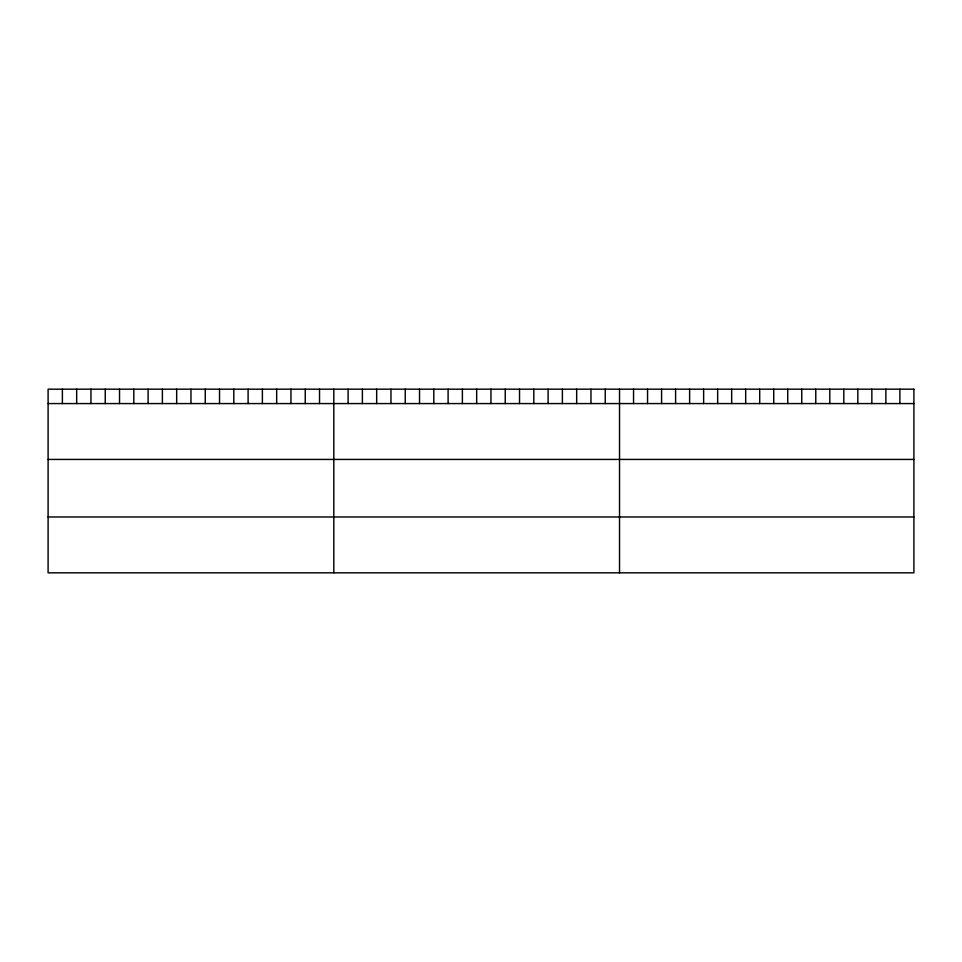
<?xml version="1.0" encoding="UTF-8"?>
<svg xmlns="http://www.w3.org/2000/svg" width="962" height="962" viewBox="0 0 962 962"><rect width="100%" height="100%" fill="white"/><g stroke="black" fill="none" stroke-linecap="round" stroke-linejoin="round"><path stroke-width="1.44" d="M48.1 403.571L913.9 403.571M48.1 459.427L913.9 459.427M48.1 516.979L913.9 516.979M899.879 389.177L899.879 403.571M885.87 389.177L885.87 403.571M871.849 389.177L871.849 403.571M857.827 389.177L857.827 403.571M843.806 389.177L843.806 403.571M829.797 389.177L829.797 403.571M815.776 389.177L815.776 403.571M801.755 389.177L801.755 403.571M787.746 389.177L787.746 403.571M773.725 389.177L773.725 403.571M759.703 389.177L759.703 403.571M745.682 389.177L745.682 403.571M731.673 389.177L731.673 403.571M717.652 389.177L717.652 403.571M703.631 389.177L703.631 403.571M689.622 389.177L689.622 403.571M675.601 389.177L675.601 403.571M661.579 389.177L661.579 403.571M647.558 389.177L647.558 403.571M633.549 389.177L633.549 403.571M619.528 389.177L619.528 572.823M605.242 389.177L605.242 403.571M590.957 389.177L590.957 403.571M576.671 389.177L576.671 403.571M562.385 389.177L562.385 403.571M548.099 389.177L548.099 403.571M533.814 389.177L533.814 403.571M519.528 389.177L519.528 403.571M505.242 389.177L505.242 403.571M490.957 389.177L490.957 403.571M476.671 389.177L476.671 403.571M462.385 389.177L462.385 403.571M448.1 389.177L448.1 403.571M433.814 389.177L433.814 403.571M419.528 389.177L419.528 403.571M405.242 389.177L405.242 403.571M390.957 389.177L390.957 403.571M376.671 389.177L376.671 403.571M362.385 389.177L362.385 403.571M348.1 389.177L348.1 403.571M333.814 389.177L333.814 572.823M319.528 389.177L319.528 403.571M305.243 389.177L305.243 403.571M290.957 389.177L290.957 403.571M276.671 389.177L276.671 403.571M262.385 389.177L262.385 403.571M248.1 389.177L248.1 403.571M233.814 389.177L233.814 403.571M219.528 389.177L219.528 403.571M205.243 389.177L205.243 403.571M190.957 389.177L190.957 403.571M176.671 389.177L176.671 403.571M162.386 389.177L162.386 403.571M148.1 389.177L148.1 403.571M133.814 389.177L133.814 403.571M119.528 389.177L119.528 403.571M105.243 389.177L105.243 403.571M90.957 389.177L90.957 403.571M76.671 389.177L76.671 403.571M62.386 389.177L62.386 403.571M913.9 389.177L48.1 389.177L48.1 572.823L913.9 572.823L913.9 389.177"/></g></svg>
